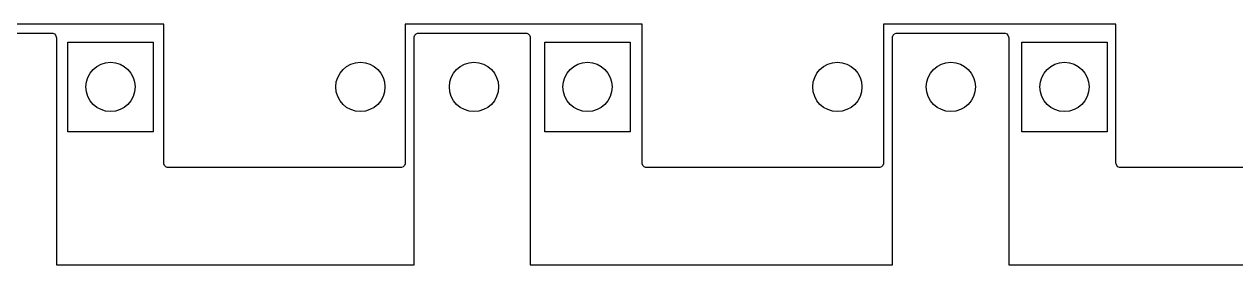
# Model space of a CAD drawing. Extents: x 81.5 to 180.4, y -148.7 to -49.7.
# Drawn here: x 126.38 to 153.48, y -85.67 to -80.3 of the extents above; entities that cross this region are included whole.
import ezdxf

# ---------------------------------------------------------------- set-up
doc = ezdxf.new("R2010")
doc.units = 0
doc.layers.add('BLACK', color=7, linetype='CONTINUOUS')

msp = doc.modelspace()

# ---------------------------------------------------------------- linework, layer by layer
at = {"layer": 'BLACK', "linetype": 'CONTINUOUS'}
for p, q in [((129.5, -80.3), (124.3, -80.3)), ((129.5, -83.4), (129.5, -80.3)), ((140.2, -80.3), (134.9, -80.3)), ((134.9, -80.3), (134.9, -83.4)), ((140.2, -83.4), (140.2, -80.3)), ((150.8, -80.3), (145.6, -80.3)), ((145.6, -80.3), (145.6, -83.4)), ((150.8, -83.4), (150.8, -80.3)), ((124.6, -80.5), (127, -80.5)), ((127, -80.5), (127.019509, -80.501921)), ((127.019509, -80.501921), (127.055557, -80.516853)), ((127.055557, -80.516853), (127.083147, -80.544443)), ((127.083147, -80.544443), (127.098079, -80.580491)), ((127.098079, -80.580491), (127.1, -80.6)), ((127.1, -80.6), (127.1, -85.67)), ((127.3595, -82.7), (127.3595, -80.7)), ((127.3595, -80.7), (129.2645, -80.7)), ((129.2645, -80.7), (129.2645, -82.7)), ((135.1, -80.6), (135.101921, -80.580491)), ((135.1, -85.67), (135.1, -80.6)), ((135.101921, -80.580491), (135.116853, -80.544443)), ((135.116853, -80.544443), (135.144443, -80.516853)), ((135.144443, -80.516853), (135.180491, -80.501921)), ((135.180491, -80.501921), (135.2, -80.5)), ((135.2, -80.5), (137.6, -80.5)), ((137.6, -80.5), (137.619509, -80.501921)), ((137.619509, -80.501921), (137.655557, -80.516853)), ((137.655557, -80.516853), (137.683147, -80.544443)), ((137.683147, -80.544443), (137.698079, -80.580491)), ((137.698079, -80.580491), (137.7, -80.6)), ((137.7, -80.6), (137.7, -85.67)), ((138.0275, -82.7), (138.0275, -80.7)), ((138.0275, -80.7), (139.9325, -80.7)), ((139.9325, -80.7), (139.9325, -82.7)), ((145.8, -80.6), (145.801921, -80.580491)), ((145.8, -85.67), (145.8, -80.6)), ((145.801921, -80.580491), (145.816853, -80.544443)), ((145.816853, -80.544443), (145.844443, -80.516853)), ((145.844443, -80.516853), (145.880491, -80.501921)), ((145.880491, -80.501921), (145.9, -80.5)), ((145.9, -80.5), (148.3, -80.5)), ((148.3, -80.5), (148.319509, -80.501921)), ((148.319509, -80.501921), (148.355557, -80.516853)), ((148.355557, -80.516853), (148.383147, -80.544443)), ((148.383147, -80.544443), (148.398079, -80.580491)), ((148.398079, -80.580491), (148.4, -80.6)), ((148.4, -80.6), (148.4, -85.67)), ((148.6955, -82.7), (148.6955, -80.7)), ((148.6955, -80.7), (150.6005, -80.7)), ((150.6005, -80.7), (150.6005, -82.7)), ((129.2645, -82.7), (127.3595, -82.7)), ((139.9325, -82.7), (138.0275, -82.7)), ((150.6005, -82.7), (148.6955, -82.7)), ((129.501921, -83.419509), (129.5, -83.4)), ((129.516853, -83.455557), (129.501921, -83.419509)), ((129.544443, -83.483147), (129.516853, -83.455557)), ((134.883147, -83.455557), (134.855557, -83.483147)), ((134.898079, -83.419509), (134.883147, -83.455557)), ((134.9, -83.4), (134.898079, -83.419509)), ((140.201921, -83.419509), (140.2, -83.4)), ((140.216853, -83.455557), (140.201921, -83.419509)), ((140.244443, -83.483147), (140.216853, -83.455557)), ((145.583147, -83.455557), (145.555557, -83.483147)), ((145.598079, -83.419509), (145.583147, -83.455557)), ((145.6, -83.4), (145.598079, -83.419509)), ((150.801921, -83.419509), (150.8, -83.4)), ((150.816853, -83.455557), (150.801921, -83.419509)), ((150.844443, -83.483147), (150.816853, -83.455557)), ((129.580491, -83.498079), (129.544443, -83.483147)), ((129.6, -83.5), (129.580491, -83.498079)), ((134.8, -83.5), (129.6, -83.5)), ((134.819509, -83.498079), (134.8, -83.5)), ((134.855557, -83.483147), (134.819509, -83.498079)), ((140.280491, -83.498079), (140.244443, -83.483147)), ((140.3, -83.5), (140.280491, -83.498079)), ((145.5, -83.5), (140.3, -83.5)), ((145.519509, -83.498079), (145.5, -83.5)), ((145.555557, -83.483147), (145.519509, -83.498079)), ((150.880491, -83.498079), (150.844443, -83.483147)), ((150.9, -83.5), (150.880491, -83.498079)), ((156.1, -83.5), (150.9, -83.5)), ((127.1, -85.67), (135.1, -85.67)), ((137.7, -85.67), (145.8, -85.67)), ((148.4, -85.67), (156.4, -85.67))]:
    msp.add_line(p, q, dxfattribs=at)
at = {"layer": 'BLACK'}
for centre in [(128.312, -81.7), (133.9, -81.7), (136.44, -81.7), (138.98, -81.7), (144.568, -81.7), (147.108, -81.7), (149.648, -81.7)]:
    msp.add_circle(centre, 0.55, dxfattribs=at)

doc.saveas('drawing.dxf')
